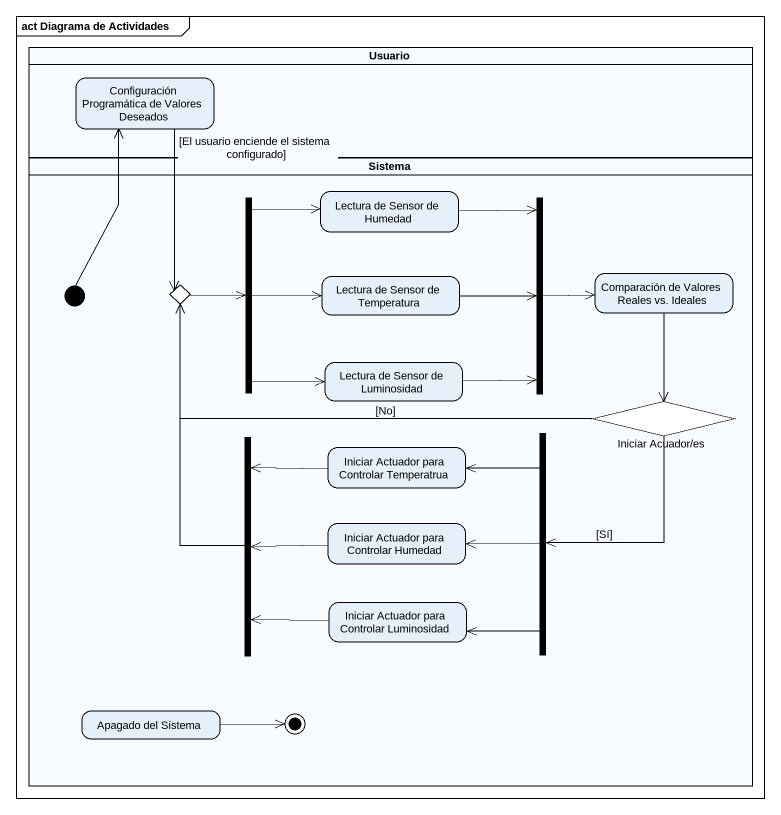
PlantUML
@startuml
mainframe act Diagrama de Actividades
hide empty description
state Usuario <<partition>> {
  state "Configuración Programática de Valores Deseados" as Configuración_Programática
}
state Sistema <<partition>> {
  state fork1 <<fork>>
  state "Lectura de Sensor de Humedad" as Lectura_de_Sensor_de_Humedad
  state fork2 <<join>>
  state initial1 <<start>>
  state choice1 <<choice>>
  state "Lectura de Sensor de Temperatura" as Lectura_de_Sensor_de
  state "Comparación de Valores Reales vs. Ideales" as Comparación_de_Valores
  state "Lectura de Sensor de Luminosidad" as Lectura_de_Sensor_de_2
  state "Iniciar Acuador/es" as Iniciar_Acuador_es <<choice>>
  state fork3 <<join>>
  state "Iniciar Actuador para Controlar Temperatrua" as Iniciar_Actuador_para
  state fork4 <<fork>>
  state "Iniciar Actuador para Controlar Humedad" as Iniciar_Actuador_para_2
  state "Iniciar Actuador para Controlar Luminosidad" as Iniciar_Actuador_para_3
  state "Apagado del Sistema" as Apagado_del_Sistema
  Apagado_del_Sistema -right-> [*]
}
Configuración_Programática --> choice1 : [El usuario enciende el sistema configurado]
fork1 -right-> Lectura_de_Sensor_de_Humedad
fork1 -right-> Lectura_de_Sensor_de
fork1 -right-> Lectura_de_Sensor_de_2
Lectura_de_Sensor_de_Humedad -right-> fork2
fork2 -right-> Comparación_de_Valores
initial1 -up-> Configuración_Programática
choice1 -right-> fork1
Lectura_de_Sensor_de -right-> fork2
Comparación_de_Valores --> Iniciar_Acuador_es
Lectura_de_Sensor_de_2 -right-> fork2
Iniciar_Acuador_es -left-> choice1 : [No]
Iniciar_Acuador_es --> fork4 : [Sí]
fork3 -up-> choice1
Iniciar_Actuador_para -left-> fork3
fork4 -left-> Iniciar_Actuador_para
fork4 -left-> Iniciar_Actuador_para_2
fork4 -left-> Iniciar_Actuador_para_3
Iniciar_Actuador_para_2 -left-> fork3
Iniciar_Actuador_para_3 -left-> fork3
@enduml
